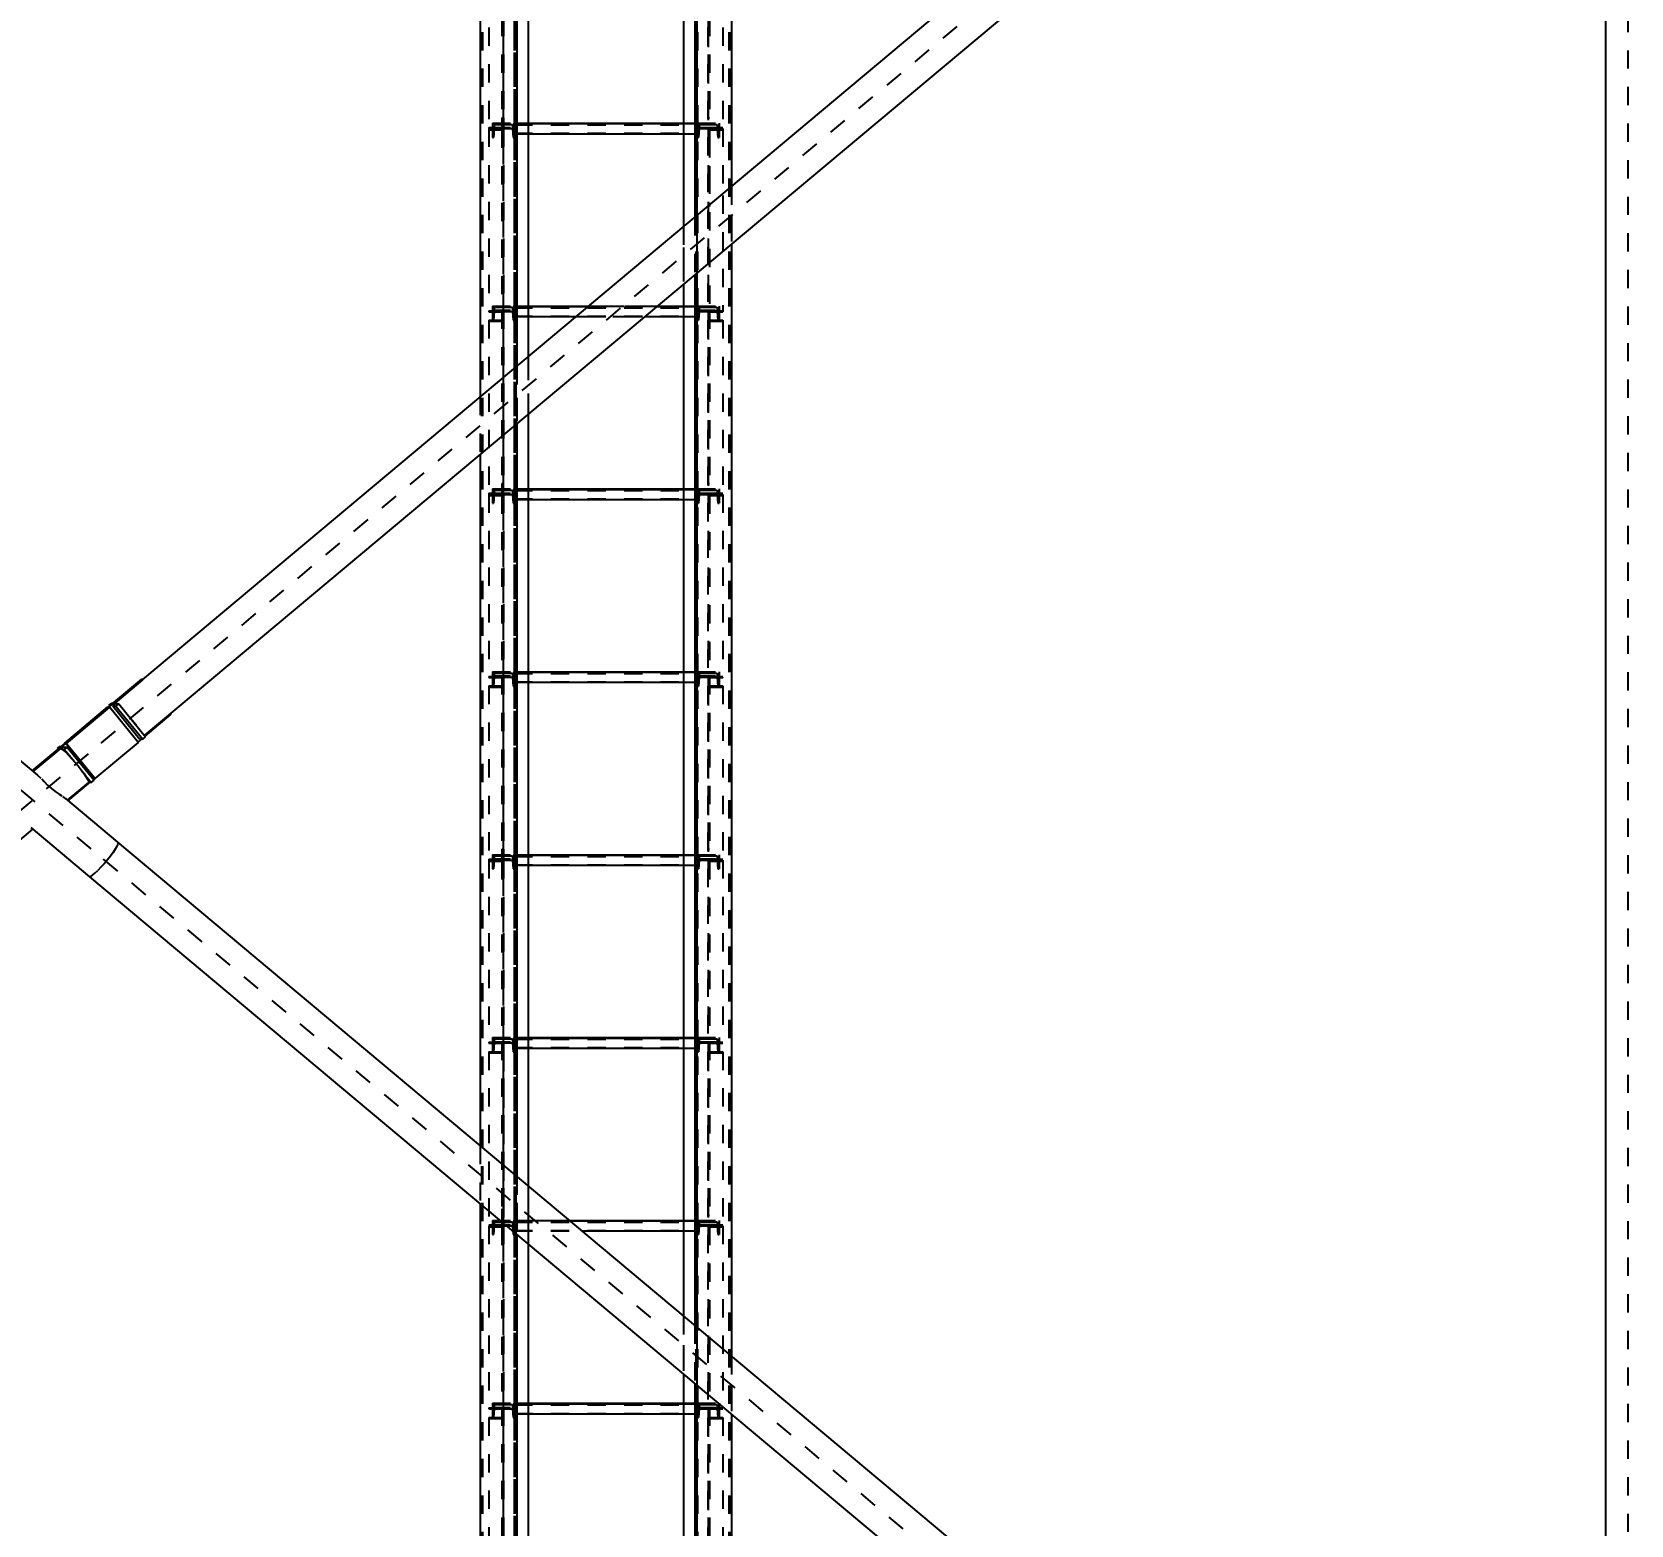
# Model space of a CAD drawing. Header units: millimetres. Extents: x 149919 to 150445, y 136651 to 136866.
# Drawn here: x 150384.83 to 150393.57, y 136746.41 to 136754.58 of the extents above; entities that cross this region are included whole.
import ezdxf

# ---------------------------------------------------------------- set-up
doc = ezdxf.new("R2010")
doc.units = ezdxf.units.MM
doc.header["$LTSCALE"] = 0.25
for name, pattern in [('CENTER', [50.8, 31.75, -6.35, 6.35, -6.35]), ('XKITLINE00', [0]), ('XKITLINE02', [4, 2, -2]), ('XKITLINE03', [6, 3, -1, 1, -1])]:
    doc.linetypes.add(name, pattern=pattern)
doc.styles.add('ROMANS', font='romans.shx')
doc.dimstyles.new('MD300', dxfattribs={"dimtxt": 2.5, "dimasz": 2.5, "dimexe": 1, "dimexo": 1, "dimgap": 0.5, "dimtad": 1, "dimdec": 1, "dimlfac": 50, "dimrnd": 0.5, "dimdsep": 46, "dimtxsty": 'ROMANS', "dimcen": 1, "dimclrd": 146, "dimclre": 146, "dimclrt": 30, "dimadec": 1, "dimazin": 2, "dimtfac": 1, "dimtdec": 1, "dimtmove": 0, "dimatfit": 1, "dimfxl": 1, "dimtolj": 1, "dimtzin": 0, "dimlwd": -1, "dimlwe": -1, "dimarcsym": 0})

# ---------------------------------------------------------------- blocks, each defined once
blk = doc.blocks.new('çatıı')
at = {"color": 1, "linetype": 'XKITLINE03'}
for p, q in [((24559, 9172.74), (24559, 10826.21)), ((24670.99, 9172.74), (24670.99, 10826.21)), ((24565, 10820.27), (24565, 9180.27)), ((24665, 9180.27), (24665, 10820.27)), ((24559, 10367.47), (24559, 10462.11)), ((24670.98, 10462.11), (24670.98, 10367.47)), ((24559, 10267.96), (24559, 10367.47)), ((24565, 10368.19), (24565, 10370.47)), ((24664.97, 10370.22), (24565, 10370.22)), ((24664.97, 10370.47), (24664.97, 10368.19)), ((24670.98, 10367.47), (24670.98, 10267.96)), ((24565, 10268.21), (24565, 10270.49)), ((24664.97, 10270.49), (24664.97, 10268.21)), ((24559, 10167.51), (24559, 10262.15)), ((24664.97, 10270.24), (24565, 10270.24)), ((24670.98, 10262.15), (24670.98, 10167.51)), ((24559, 10068), (24559, 10167.51)), ((24565, 10168.24), (24565, 10170.51)), ((24664.97, 10170.26), (24565, 10170.26)), ((24664.97, 10170.51), (24664.97, 10168.24)), ((24670.98, 10167.51), (24670.98, 10068)), ((24565, 10068.26), (24565, 10070.53)), ((24664.97, 10070.28), (24565, 10070.28)), ((24664.97, 10070.53), (24664.97, 10068.26)), ((24559, 9967.55), (24559, 10062.19)), ((24670.98, 10062.19), (24670.98, 9967.55)), ((24559, 9868.04), (24559, 9967.55)), ((24565, 9968.28), (24565, 9970.55)), ((24664.97, 9970.3), (24565, 9970.3)), ((24664.97, 9970.55), (24664.97, 9968.28)), ((24670.98, 9967.55), (24670.98, 9868.04)), ((24565, 9868.3), (24565, 9870.57)), ((24664.97, 9870.32), (24565, 9870.32)), ((24664.97, 9870.57), (24664.97, 9868.3)), ((24559, 9767.6), (24559, 9862.23)), ((24670.98, 9862.23), (24670.98, 9767.6)), ((24559, 9668.08), (24559, 9767.6)), ((24565, 9768.32), (24565, 9770.59)), ((24664.97, 9770.35), (24565, 9770.35)), ((24664.97, 9770.59), (24664.97, 9768.32)), ((24670.98, 9767.6), (24670.98, 9668.08)), ((24565, 9668.34), (24565, 9670.61)), ((24664.97, 9670.37), (24565, 9670.37)), ((24664.97, 9670.61), (24664.97, 9668.34)), ((24559, 9567.64), (24559, 9662.27)), ((24670.98, 9662.27), (24670.98, 9567.64))]:
    blk.add_line(p, q, dxfattribs=at)
at = {"color": 116, "linetype": 'XKITLINE02', "true_color": 0x136734}
for p, q in [((24547.15, 10820.27), (24547.15, 9176.54)), ((24547.68, 10820.27), (24547.68, 9176.28)), ((24564.91, 10820.27), (24564.92, 9176.28)), ((24565.45, 10820.27), (24565.45, 9176.54)), ((24566.3, 10820.27), (24566.3, 9240.34)), ((24572.5, 10819.89), (24572.5, 9180.26)), ((24664.15, 10820.25), (24664.15, 9179.9)), ((24664.54, 10820.27), (24664.54, 9176.54)), ((24665, 10820.27), (24665, 9179.87)), ((24665.07, 10820.27), (24665.07, 9176.28)), ((24682.31, 10820.27), (24682.31, 9176.28)), ((24682.84, 10820.27), (24682.84, 9176.54)), ((24683.69, 10820.27), (24683.69, 9201.84)), ((24657.5, 10782.48), (24657.5, 9180.26)), ((24565, 10749.1), (24565, 9179.87)), ((24565.85, 10749.1), (24565.85, 9179.9)), ((24551, 10462.7), (24551, 10367.47)), ((24558.2, 10468.04), (24558.2, 10368.07)), ((24559, 10468.04), (24559, 10368.19)), ((24670.98, 10468.04), (24670.98, 10367.47)), ((24671.78, 10468.04), (24671.78, 10368.07)), ((24678.98, 10462.7), (24678.98, 10367.47)), ((24551, 10368.07), (24558.2, 10368.07)), ((24551, 10368.07), (24551, 10367.47)), ((24551, 10367.47), (24551, 10267.39)), ((24551, 10367.47), (24559, 10367.47)), ((24551, 10367.47), (24559, 10367.47)), ((24551, 10366.9), (24558.2, 10366.9)), ((24553, 10370.47), (24553, 10368.19)), ((24553, 10370.47), (24553, 10364.97)), ((24553, 10370.47), (24565, 10370.47)), ((24553, 10368.19), (24553, 10362.7)), ((24553, 10368.19), (24565, 10368.19)), ((24554.06, 10369.77), (24553.68, 10364.97)), ((24554.06, 10367.49), (24553.68, 10362.7)), ((24554.06, 10369.77), (24554.06, 10367.49)), ((24554.06, 10369.77), (24563.93, 10369.77)), ((24554.06, 10367.49), (24563.93, 10367.49)), ((24558.2, 10373.41), (24559, 10373.41)), ((24558.2, 10373.41), (24558.2, 10368.07)), ((24558.2, 10366.9), (24558.2, 10262.27)), ((24559, 10373.41), (24559, 10367.47)), ((24559, 10367.47), (24559, 10262.27)), ((24563.93, 10369.77), (24563.93, 10367.49)), ((24563.93, 10369.77), (24564.32, 10364.97)), ((24563.93, 10367.49), (24564.32, 10362.7)), ((24565, 10370.47), (24565, 10368.19)), ((24565, 10370.47), (24565, 10364.97)), ((24565, 10370.47), (24572.5, 10370.47)), ((24565, 10370.47), (24565, 10364.72)), ((24565, 10370.22), (24572.5, 10370.22)), ((24565, 10369.74), (24664.97, 10369.74)), ((24565, 10369.54), (24664.97, 10369.54)), ((24565, 10368.19), (24565, 10362.7)), ((24657.5, 10370.47), (24664.97, 10370.47)), ((24657.5, 10370.22), (24664.97, 10370.22)), ((24664.97, 10370.47), (24664.97, 10364.97)), ((24664.97, 10370.47), (24676.98, 10370.47)), ((24664.97, 10370.47), (24664.97, 10368.19)), ((24664.97, 10370.47), (24664.97, 10364.72)), ((24664.97, 10368.19), (24664.97, 10362.7)), ((24664.97, 10368.19), (24676.98, 10368.19)), ((24666.04, 10369.77), (24665.66, 10364.97)), ((24666.04, 10367.49), (24665.66, 10362.7)), ((24666.04, 10369.77), (24675.91, 10369.77)), ((24666.04, 10369.77), (24666.04, 10367.49)), ((24666.04, 10367.49), (24675.91, 10367.49)), ((24670.98, 10373.41), (24671.78, 10373.41)), ((24670.98, 10367.47), (24678.98, 10367.47)), ((24670.98, 10367.47), (24670.98, 10293.58)), ((24670.98, 10367.47), (24678.98, 10367.47)), ((24671.78, 10368.07), (24678.98, 10368.07)), ((24671.78, 10366.9), (24671.78, 10324.86)), ((24671.78, 10366.9), (24678.98, 10366.9)), ((24675.91, 10369.77), (24676.3, 10364.97)), ((24675.91, 10369.77), (24675.91, 10367.49)), ((24675.91, 10367.49), (24676.3, 10362.7)), ((24676.98, 10370.47), (24676.98, 10364.97)), ((24676.98, 10370.47), (24676.98, 10368.19)), ((24676.98, 10368.19), (24676.98, 10362.7)), ((24678.98, 10367.47), (24678.98, 10330.17)), ((24553, 10364.97), (24553, 10362.7)), ((24553, 10364.97), (24553.68, 10364.97)), ((24553, 10362.7), (24553.68, 10362.7)), ((24553.68, 10364.97), (24553.68, 10362.7)), ((24558.2, 10361.78), (24559, 10361.78)), ((24564.32, 10364.97), (24564.32, 10362.7)), ((24564.32, 10364.97), (24565, 10364.97)), ((24564.32, 10362.7), (24565, 10362.7)), ((24565, 10364.97), (24565, 10362.7)), ((24565, 10364.97), (24664.97, 10364.97)), ((24565, 10364.95), (24664.97, 10364.95)), ((24565, 10364.74), (24664.97, 10364.74)), ((24565, 10364.72), (24572.5, 10364.72)), ((24657.5, 10364.72), (24664.97, 10364.72)), ((24664.97, 10364.97), (24665.66, 10364.97)), ((24664.97, 10364.97), (24664.97, 10362.7)), ((24664.97, 10362.7), (24665.66, 10362.7)), ((24665.66, 10364.97), (24665.66, 10362.7)), ((24670.98, 10361.78), (24671.78, 10361.78)), ((24671.78, 10361.78), (24671.78, 10262.27)), ((24676.3, 10364.97), (24676.98, 10364.97)), ((24676.3, 10364.97), (24676.3, 10362.7)), ((24676.3, 10362.7), (24676.98, 10362.7)), ((24676.98, 10364.97), (24676.98, 10362.7)), ((24683.69, 10335.85), (24683.69, 10304.22)), ((24670.98, 10325.2), (24670.98, 10262.27)), ((24678.98, 10330.89), (24678.98, 10267.39)), ((24663.69, 10319.1), (24663.69, 10287.48)), ((24657.5, 10313.91), (24657.5, 10282.29)), ((24553, 10270.49), (24553, 10268.21)), ((24553, 10270.49), (24553, 10264.99)), ((24553, 10270.49), (24565, 10270.49)), ((24565, 10270.49), (24565, 10268.21)), ((24565, 10270.49), (24565, 10264.99)), ((24565, 10270.49), (24572.5, 10270.49)), ((24565, 10270.49), (24565, 10264.74)), ((24605.63, 10270.49), (24643.4, 10270.49)), ((24657.5, 10270.49), (24664.97, 10270.49)), ((24664.97, 10270.49), (24664.97, 10264.74)), ((24664.97, 10270.49), (24664.97, 10264.99)), ((24664.97, 10270.49), (24676.98, 10270.49)), ((24664.97, 10270.49), (24664.97, 10268.21)), ((24676.98, 10270.49), (24676.98, 10264.99)), ((24676.98, 10270.49), (24676.98, 10268.21)), ((24551, 10267.96), (24551, 10267.39)), ((24551, 10267.96), (24559, 10267.96)), ((24551, 10267.39), (24558.2, 10267.39)), ((24551, 10262.74), (24551, 10167.51)), ((24551, 10262.74), (24558.2, 10262.74)), ((24551, 10262.15), (24559, 10262.15)), ((24553, 10268.21), (24553, 10262.72)), ((24553, 10268.21), (24565, 10268.21)), ((24553, 10264.99), (24553, 10262.72)), ((24553, 10264.99), (24553.68, 10264.99)), ((24553, 10262.72), (24553.68, 10262.72)), ((24554.06, 10269.79), (24553.68, 10264.99)), ((24554.06, 10267.51), (24553.68, 10262.72)), ((24553.68, 10264.99), (24553.68, 10262.72)), ((24554.06, 10269.79), (24554.06, 10267.51)), ((24554.06, 10269.79), (24563.93, 10269.79)), ((24554.06, 10267.51), (24563.93, 10267.51)), ((24558.2, 10268.08), (24558.2, 10168.11)), ((24558.2, 10268.08), (24559, 10268.08)), ((24558.2, 10267.39), (24558.2, 10262.27)), ((24558.2, 10262.27), (24559, 10262.27)), ((24559, 10268.08), (24559, 10167.51)), ((24559, 10267.96), (24559, 10262.27)), ((24563.93, 10269.79), (24563.93, 10267.51)), ((24563.93, 10269.79), (24564.32, 10264.99)), ((24563.93, 10267.51), (24564.32, 10262.72)), ((24564.32, 10264.99), (24564.32, 10262.72)), ((24564.32, 10264.99), (24565, 10264.99)), ((24564.32, 10262.72), (24565, 10262.72)), ((24565, 10270.24), (24572.5, 10270.24)), ((24565, 10269.76), (24664.97, 10269.76)), ((24565, 10269.56), (24664.97, 10269.56)), ((24565, 10268.21), (24565, 10262.72)), ((24565, 10264.99), (24565, 10262.72)), ((24565, 10264.99), (24664.97, 10264.99)), ((24565, 10264.97), (24664.97, 10264.97)), ((24565, 10264.76), (24664.97, 10264.76)), ((24565, 10264.74), (24572.5, 10264.74)), ((24598.78, 10264.74), (24636.54, 10264.74)), ((24605.34, 10270.24), (24643.11, 10270.24)), ((24657.5, 10270.24), (24664.97, 10270.24)), ((24657.5, 10264.74), (24664.97, 10264.74)), ((24664.97, 10268.21), (24664.97, 10262.72)), ((24664.97, 10268.21), (24676.98, 10268.21)), ((24664.97, 10264.99), (24665.66, 10264.99)), ((24664.97, 10264.99), (24664.97, 10262.72)), ((24664.97, 10262.72), (24665.66, 10262.72)), ((24666.04, 10269.79), (24665.66, 10264.99)), ((24666.04, 10267.51), (24665.66, 10262.72)), ((24665.66, 10264.99), (24665.66, 10262.72)), ((24666.04, 10269.79), (24675.91, 10269.79)), ((24666.04, 10269.79), (24666.04, 10267.51)), ((24666.04, 10267.51), (24675.91, 10267.51)), ((24670.98, 10268.08), (24670.98, 10262.15)), ((24670.98, 10268.08), (24671.78, 10268.08)), ((24670.98, 10268.08), (24670.98, 10167.51)), ((24670.98, 10267.96), (24678.98, 10267.96)), ((24670.98, 10262.27), (24671.78, 10262.27)), ((24670.98, 10262.15), (24678.98, 10262.15)), ((24671.78, 10268.08), (24671.78, 10262.74)), ((24671.78, 10268.08), (24671.78, 10168.11)), ((24671.78, 10267.39), (24678.98, 10267.39)), ((24671.78, 10262.74), (24678.98, 10262.74)), ((24675.91, 10269.79), (24676.3, 10264.99)), ((24675.91, 10269.79), (24675.91, 10267.51)), ((24675.91, 10267.51), (24676.3, 10262.72)), ((24676.3, 10264.99), (24676.98, 10264.99)), ((24676.3, 10264.99), (24676.3, 10262.72)), ((24676.3, 10262.72), (24676.98, 10262.72)), ((24676.98, 10268.21), (24676.98, 10262.72)), ((24676.98, 10264.99), (24676.98, 10262.72)), ((24678.98, 10262.74), (24678.98, 10262.15)), ((24678.98, 10262.74), (24678.98, 10167.51)), ((24566.3, 10237.55), (24566.3, 10205.92)), ((24572.5, 10242.74), (24572.5, 10211.11)), ((24546.3, 10220.8), (24546.3, 10189.18)), ((24551, 10168.11), (24558.2, 10168.11)), ((24551, 10168.11), (24551, 10167.51)), ((24551, 10167.51), (24551, 10067.43)), ((24551, 10167.51), (24559, 10167.51)), ((24551, 10167.51), (24559, 10167.51)), ((24551, 10166.94), (24558.2, 10166.94)), ((24553, 10170.51), (24553, 10168.24)), ((24553, 10170.51), (24553, 10165.01)), ((24553, 10170.51), (24565, 10170.51)), ((24553, 10168.24), (24553, 10162.74)), ((24553, 10168.24), (24565, 10168.24)), ((24554.06, 10169.81), (24553.68, 10165.01)), ((24554.06, 10167.54), (24553.68, 10162.74)), ((24554.06, 10169.81), (24554.06, 10167.54)), ((24554.06, 10169.81), (24563.93, 10169.81)), ((24554.06, 10167.54), (24563.93, 10167.54)), ((24558.2, 10173.45), (24559, 10173.45)), ((24558.2, 10173.45), (24558.2, 10168.11)), ((24558.2, 10166.94), (24558.2, 10062.31)), ((24559, 10167.51), (24559, 10062.31)), ((24563.93, 10169.81), (24563.93, 10167.54)), ((24563.93, 10169.81), (24564.32, 10165.01)), ((24563.93, 10167.54), (24564.32, 10162.74)), ((24565, 10170.51), (24565, 10168.24)), ((24565, 10170.51), (24565, 10165.01)), ((24565, 10170.51), (24572.5, 10170.51)), ((24565, 10170.51), (24565, 10164.76)), ((24565, 10170.26), (24572.5, 10170.26)), ((24565, 10169.79), (24664.97, 10169.79)), ((24565, 10169.58), (24664.97, 10169.58)), ((24565, 10168.24), (24565, 10162.74)), ((24657.5, 10170.51), (24664.97, 10170.51)), ((24657.5, 10170.26), (24664.97, 10170.26)), ((24664.97, 10170.51), (24664.97, 10165.01)), ((24664.97, 10170.51), (24676.98, 10170.51)), ((24664.97, 10170.51), (24664.97, 10168.24)), ((24664.97, 10170.51), (24664.97, 10164.76)), ((24664.97, 10168.24), (24664.97, 10162.74)), ((24664.97, 10168.24), (24676.98, 10168.24)), ((24666.04, 10169.81), (24665.66, 10165.01)), ((24666.04, 10167.54), (24665.66, 10162.74)), ((24666.04, 10169.81), (24675.91, 10169.81)), ((24666.04, 10169.81), (24666.04, 10167.54)), ((24666.04, 10167.54), (24675.91, 10167.54)), ((24670.98, 10173.45), (24671.78, 10173.45)), ((24670.98, 10167.51), (24678.98, 10167.51)), ((24670.98, 10167.51), (24670.98, 10161.82)), ((24670.98, 10167.51), (24678.98, 10167.51)), ((24670.98, 10167.51), (24670.98, 10062.31)), ((24671.78, 10168.11), (24678.98, 10168.11)), ((24671.78, 10166.94), (24671.78, 10161.82)), ((24671.78, 10166.94), (24678.98, 10166.94)), ((24671.78, 10166.94), (24671.78, 10062.31)), ((24675.91, 10169.81), (24676.3, 10165.01)), ((24675.91, 10169.81), (24675.91, 10167.54)), ((24675.91, 10167.54), (24676.3, 10162.74)), ((24676.98, 10170.51), (24676.98, 10165.01)), ((24676.98, 10170.51), (24676.98, 10168.24)), ((24676.98, 10168.24), (24676.98, 10162.74)), ((24678.98, 10167.51), (24678.98, 10166.94)), ((24678.98, 10167.51), (24678.98, 10067.43)), ((24553, 10165.01), (24553, 10162.74)), ((24553, 10165.01), (24553.68, 10165.01)), ((24553, 10162.74), (24553.68, 10162.74)), ((24553.68, 10165.01), (24553.68, 10162.74)), ((24558.2, 10161.82), (24559, 10161.82)), ((24564.32, 10165.01), (24564.32, 10162.74)), ((24564.32, 10165.01), (24565, 10165.01)), ((24564.32, 10162.74), (24565, 10162.74)), ((24565, 10165.01), (24565, 10162.74)), ((24565, 10165.01), (24664.97, 10165.01)), ((24565, 10164.99), (24664.97, 10164.99)), ((24565, 10164.78), (24664.97, 10164.78)), ((24565, 10164.76), (24572.5, 10164.76)), ((24657.5, 10164.76), (24664.97, 10164.76)), ((24664.97, 10165.01), (24665.66, 10165.01)), ((24664.97, 10165.01), (24664.97, 10162.74)), ((24664.97, 10162.74), (24665.66, 10162.74)), ((24665.66, 10165.01), (24665.66, 10162.74)), ((24670.98, 10161.82), (24671.78, 10161.82)), ((24676.3, 10165.01), (24676.98, 10165.01)), ((24676.3, 10165.01), (24676.3, 10162.74)), ((24676.3, 10162.74), (24676.98, 10162.74)), ((24676.98, 10165.01), (24676.98, 10162.74)), ((24553, 10070.53), (24553, 10068.26)), ((24553, 10070.53), (24553, 10065.03)), ((24553, 10070.53), (24565, 10070.53)), ((24554.06, 10069.83), (24553.68, 10065.03)), ((24554.06, 10069.83), (24554.06, 10067.56)), ((24554.06, 10069.83), (24563.93, 10069.83)), ((24563.93, 10069.83), (24563.93, 10067.56)), ((24563.93, 10069.83), (24564.32, 10065.03)), ((24565, 10070.53), (24565, 10068.26)), ((24565, 10070.53), (24565, 10065.03)), ((24565, 10070.53), (24572.5, 10070.53)), ((24565, 10070.53), (24565, 10064.78)), ((24565, 10070.28), (24572.5, 10070.28)), ((24565, 10069.81), (24664.97, 10069.81)), ((24565, 10069.61), (24664.97, 10069.61)), ((24657.5, 10070.53), (24664.97, 10070.53)), ((24657.5, 10070.28), (24664.97, 10070.28)), ((24664.97, 10070.53), (24664.97, 10064.78)), ((24664.97, 10070.53), (24664.97, 10065.03)), ((24664.97, 10070.53), (24676.98, 10070.53)), ((24664.97, 10070.53), (24664.97, 10068.26)), ((24666.04, 10069.83), (24665.66, 10065.03)), ((24666.04, 10069.83), (24675.91, 10069.83)), ((24666.04, 10069.83), (24666.04, 10067.56)), ((24675.91, 10069.83), (24676.3, 10065.03)), ((24675.91, 10069.83), (24675.91, 10067.56)), ((24676.98, 10070.53), (24676.98, 10065.03)), ((24676.98, 10070.53), (24676.98, 10068.26)), ((24551, 10068), (24551, 10067.43)), ((24551, 10068), (24559, 10068)), ((24551, 10067.43), (24558.2, 10067.43)), ((24551, 10062.78), (24551, 9967.55)), ((24551, 10062.78), (24558.2, 10062.78)), ((24551, 10062.19), (24559, 10062.19)), ((24553, 10068.26), (24553, 10062.76)), ((24553, 10068.26), (24565, 10068.26)), ((24553, 10065.03), (24553, 10062.76)), ((24553, 10065.03), (24553.68, 10065.03)), ((24553, 10062.76), (24553.68, 10062.76)), ((24554.06, 10067.56), (24553.68, 10062.76)), ((24553.68, 10065.03), (24553.68, 10062.76)), ((24554.06, 10067.56), (24563.93, 10067.56)), ((24558.2, 10068.12), (24558.2, 9968.15)), ((24558.2, 10068.12), (24559, 10068.12)), ((24558.2, 10067.43), (24558.2, 10062.31)), ((24558.2, 10062.31), (24559, 10062.31)), ((24559, 10068.12), (24559, 9968.28)), ((24559, 10068), (24559, 10062.31)), ((24563.93, 10067.56), (24564.32, 10062.76)), ((24564.32, 10065.03), (24564.32, 10062.76)), ((24564.32, 10065.03), (24565, 10065.03)), ((24564.32, 10062.76), (24565, 10062.76)), ((24565, 10068.26), (24565, 10062.76)), ((24565, 10065.03), (24565, 10062.76)), ((24565, 10065.03), (24664.97, 10065.03)), ((24565, 10065.01), (24664.97, 10065.01)), ((24565, 10064.8), (24664.97, 10064.8)), ((24565, 10064.78), (24572.5, 10064.78)), ((24657.5, 10064.78), (24664.97, 10064.78)), ((24664.97, 10068.26), (24664.97, 10062.76)), ((24664.97, 10068.26), (24676.98, 10068.26)), ((24664.97, 10065.03), (24665.66, 10065.03)), ((24664.97, 10065.03), (24664.97, 10062.76)), ((24664.97, 10062.76), (24665.66, 10062.76)), ((24666.04, 10067.56), (24665.66, 10062.76)), ((24665.66, 10065.03), (24665.66, 10062.76)), ((24666.04, 10067.56), (24675.91, 10067.56)), ((24670.98, 10068.12), (24670.98, 10062.19)), ((24670.98, 10068.12), (24671.78, 10068.12)), ((24670.98, 10068.12), (24670.98, 9967.55)), ((24670.98, 10068), (24678.98, 10068)), ((24670.98, 10062.31), (24671.78, 10062.31)), ((24670.98, 10062.19), (24678.98, 10062.19)), ((24671.78, 10068.12), (24671.78, 10062.78)), ((24671.78, 10068.12), (24671.78, 9968.15)), ((24671.78, 10067.43), (24678.98, 10067.43)), ((24671.78, 10062.78), (24678.98, 10062.78)), ((24675.91, 10067.56), (24676.3, 10062.76)), ((24676.3, 10065.03), (24676.98, 10065.03)), ((24676.3, 10065.03), (24676.3, 10062.76)), ((24676.3, 10062.76), (24676.98, 10062.76)), ((24676.98, 10068.26), (24676.98, 10062.76)), ((24676.98, 10065.03), (24676.98, 10062.76)), ((24678.98, 10062.78), (24678.98, 10062.19)), ((24678.98, 10062.78), (24678.98, 9967.55)), ((24558.2, 9973.49), (24559, 9973.49)), ((24558.2, 9973.49), (24558.2, 9968.15)), ((24559, 9973.49), (24559, 9967.55)), ((24670.98, 9973.49), (24671.78, 9973.49)), ((24551, 9968.15), (24558.2, 9968.15)), ((24551, 9968.15), (24551, 9967.55)), ((24551, 9967.55), (24551, 9867.47)), ((24551, 9967.55), (24559, 9967.55)), ((24551, 9967.55), (24559, 9967.55)), ((24551, 9966.99), (24558.2, 9966.99)), ((24553, 9970.55), (24553, 9968.28)), ((24553, 9970.55), (24553, 9965.05)), ((24553, 9970.55), (24565, 9970.55)), ((24553, 9968.28), (24553, 9962.78)), ((24553, 9968.28), (24565, 9968.28)), ((24553, 9965.05), (24553, 9962.78)), ((24553, 9965.05), (24553.68, 9965.05)), ((24554.06, 9969.85), (24553.68, 9965.05)), ((24554.06, 9967.58), (24553.68, 9962.78)), ((24553.68, 9965.05), (24553.68, 9962.78)), ((24554.06, 9969.85), (24554.06, 9967.58)), ((24554.06, 9969.85), (24563.93, 9969.85)), ((24554.06, 9967.58), (24563.93, 9967.58)), ((24558.2, 9966.99), (24558.2, 9862.35)), ((24559, 9967.55), (24559, 9862.35)), ((24563.93, 9969.85), (24563.93, 9967.58)), ((24563.93, 9969.85), (24564.32, 9965.05)), ((24563.93, 9967.58), (24564.32, 9962.78)), ((24564.32, 9965.05), (24564.32, 9962.78)), ((24564.32, 9965.05), (24565, 9965.05)), ((24565, 9970.55), (24572.5, 9970.55)), ((24565, 9970.55), (24565, 9964.81)), ((24565, 9970.55), (24565, 9968.28)), ((24565, 9970.55), (24565, 9965.05)), ((24565, 9970.3), (24572.5, 9970.3)), ((24565, 9969.83), (24664.97, 9969.83)), ((24565, 9969.63), (24664.97, 9969.63)), ((24565, 9968.28), (24565, 9962.78)), ((24565, 9965.05), (24664.97, 9965.05)), ((24565, 9965.05), (24565, 9962.78)), ((24565, 9965.03), (24664.97, 9965.03)), ((24565, 9964.82), (24664.97, 9964.82)), ((24565, 9964.81), (24572.5, 9964.81)), ((24657.5, 9970.55), (24664.97, 9970.55)), ((24657.5, 9970.3), (24664.97, 9970.3)), ((24657.5, 9964.81), (24664.97, 9964.81)), ((24664.97, 9970.55), (24664.97, 9964.81)), ((24664.97, 9970.55), (24664.97, 9965.05)), ((24664.97, 9970.55), (24676.98, 9970.55)), ((24664.97, 9970.55), (24664.97, 9968.28)), ((24664.97, 9968.28), (24664.97, 9962.78)), ((24664.97, 9968.28), (24676.98, 9968.28)), ((24664.97, 9965.05), (24665.66, 9965.05)), ((24664.97, 9965.05), (24664.97, 9962.78)), ((24666.04, 9969.85), (24665.66, 9965.05)), ((24666.04, 9967.58), (24665.66, 9962.78)), ((24665.66, 9965.05), (24665.66, 9962.78)), ((24666.04, 9969.85), (24675.91, 9969.85)), ((24666.04, 9969.85), (24666.04, 9967.58)), ((24666.04, 9967.58), (24675.91, 9967.58)), ((24670.98, 9967.55), (24678.98, 9967.55)), ((24670.98, 9967.55), (24670.98, 9961.86)), ((24670.98, 9967.55), (24678.98, 9967.55)), ((24670.98, 9967.55), (24670.98, 9862.35)), ((24671.78, 9968.15), (24678.98, 9968.15)), ((24671.78, 9966.99), (24671.78, 9961.86)), ((24671.78, 9966.99), (24678.98, 9966.99)), ((24671.78, 9966.99), (24671.78, 9862.35)), ((24675.91, 9969.85), (24676.3, 9965.05)), ((24675.91, 9969.85), (24675.91, 9967.58)), ((24675.91, 9967.58), (24676.3, 9962.78)), ((24676.3, 9965.05), (24676.98, 9965.05)), ((24676.3, 9965.05), (24676.3, 9962.78)), ((24676.98, 9970.55), (24676.98, 9965.05)), ((24676.98, 9970.55), (24676.98, 9968.28)), ((24676.98, 9968.28), (24676.98, 9962.78)), ((24676.98, 9965.05), (24676.98, 9962.78)), ((24678.98, 9967.55), (24678.98, 9966.99)), ((24678.98, 9967.55), (24678.98, 9867.47)), ((24553, 9962.78), (24553.68, 9962.78)), ((24558.2, 9961.86), (24559, 9961.86)), ((24564.32, 9962.78), (24565, 9962.78)), ((24664.97, 9962.78), (24665.66, 9962.78)), ((24670.98, 9961.86), (24671.78, 9961.86)), ((24676.3, 9962.78), (24676.98, 9962.78)), ((24553, 9870.57), (24553, 9868.3)), ((24553, 9870.57), (24553, 9865.07)), ((24553, 9870.57), (24565, 9870.57)), ((24553, 9868.3), (24553, 9862.8)), ((24553, 9868.3), (24565, 9868.3)), ((24554.06, 9869.87), (24553.68, 9865.07)), ((24554.06, 9869.87), (24554.06, 9867.6)), ((24554.06, 9869.87), (24563.93, 9869.87)), ((24563.93, 9869.87), (24563.93, 9867.6)), ((24563.93, 9869.87), (24564.32, 9865.07)), ((24565, 9870.57), (24572.5, 9870.57)), ((24565, 9870.57), (24565, 9864.83)), ((24565, 9870.57), (24565, 9868.3)), ((24565, 9870.57), (24565, 9865.07)), ((24565, 9870.32), (24572.5, 9870.32)), ((24565, 9869.85), (24664.97, 9869.85)), ((24565, 9869.65), (24664.97, 9869.65)), ((24565, 9868.3), (24565, 9862.8)), ((24657.5, 9870.57), (24664.97, 9870.57)), ((24657.5, 9870.32), (24664.97, 9870.32)), ((24664.97, 9870.57), (24664.97, 9864.83)), ((24664.97, 9870.57), (24664.97, 9865.07)), ((24664.97, 9870.57), (24676.98, 9870.57)), ((24664.97, 9870.57), (24664.97, 9868.3)), ((24664.97, 9868.3), (24664.97, 9862.8)), ((24664.97, 9868.3), (24676.98, 9868.3)), ((24666.04, 9869.87), (24665.66, 9865.07)), ((24666.04, 9869.87), (24675.91, 9869.87)), ((24666.04, 9869.87), (24666.04, 9867.6)), ((24675.91, 9869.87), (24676.3, 9865.07)), ((24675.91, 9869.87), (24675.91, 9867.6)), ((24676.98, 9870.57), (24676.98, 9865.07)), ((24676.98, 9870.57), (24676.98, 9868.3)), ((24676.98, 9868.3), (24676.98, 9862.8)), ((24551, 9868.04), (24551, 9867.47)), ((24551, 9868.04), (24559, 9868.04)), ((24551, 9867.47), (24558.2, 9867.47)), ((24551, 9862.82), (24551, 9767.6)), ((24551, 9862.82), (24558.2, 9862.82)), ((24551, 9862.23), (24559, 9862.23)), ((24553, 9865.07), (24553, 9862.8)), ((24553, 9865.07), (24553.68, 9865.07)), ((24553, 9862.8), (24553.68, 9862.8)), ((24554.06, 9867.6), (24553.68, 9862.8)), ((24553.68, 9865.07), (24553.68, 9862.8)), ((24554.06, 9867.6), (24563.93, 9867.6)), ((24558.2, 9868.16), (24558.2, 9770.48)), ((24558.2, 9868.16), (24559, 9868.16)), ((24558.2, 9867.47), (24558.2, 9862.35)), ((24558.2, 9862.35), (24559, 9862.35)), ((24559, 9868.16), (24559, 9767.6)), ((24559, 9868.04), (24559, 9862.35)), ((24559, 9862.23), (24559, 9769.81)), ((24563.93, 9867.6), (24564.32, 9862.8)), ((24564.32, 9865.07), (24564.32, 9862.8)), ((24564.32, 9865.07), (24565, 9865.07)), ((24564.32, 9862.8), (24565, 9862.8)), ((24565, 9865.07), (24664.97, 9865.07)), ((24565, 9865.07), (24565, 9862.8)), ((24565, 9865.06), (24664.97, 9865.06)), ((24565, 9864.84), (24664.97, 9864.84)), ((24565, 9864.83), (24572.5, 9864.83)), ((24657.5, 9864.83), (24664.97, 9864.83)), ((24664.97, 9865.07), (24665.66, 9865.07)), ((24664.97, 9865.07), (24664.97, 9862.8)), ((24664.97, 9862.8), (24665.66, 9862.8)), ((24666.04, 9867.6), (24665.66, 9862.8)), ((24665.66, 9865.07), (24665.66, 9862.8)), ((24666.04, 9867.6), (24675.91, 9867.6)), ((24670.98, 9868.16), (24670.98, 9862.23)), ((24670.98, 9868.16), (24671.78, 9868.16)), ((24670.98, 9868.16), (24670.98, 9767.6)), ((24670.98, 9868.04), (24678.98, 9868.04)), ((24670.98, 9862.35), (24671.78, 9862.35)), ((24670.98, 9862.23), (24678.98, 9862.23)), ((24671.78, 9868.16), (24671.78, 9862.82)), ((24671.78, 9868.16), (24671.78, 9768.19)), ((24671.78, 9867.47), (24678.98, 9867.47)), ((24671.78, 9862.82), (24678.98, 9862.82)), ((24675.91, 9867.6), (24676.3, 9862.8)), ((24676.3, 9865.07), (24676.98, 9865.07)), ((24676.3, 9865.07), (24676.3, 9862.8)), ((24676.3, 9862.8), (24676.98, 9862.8)), ((24676.98, 9865.07), (24676.98, 9862.8)), ((24678.98, 9862.82), (24678.98, 9862.23)), ((24678.98, 9862.82), (24678.98, 9767.6)), ((24546.3, 9811.39), (24546.3, 9779.71)), ((24566.3, 9794.64), (24566.3, 9762.96)), ((24572.5, 9789.45), (24572.5, 9757.77)), ((24558.2, 9776.91), (24558.2, 9768.19)), ((24558.2, 9773.53), (24559, 9773.53)), ((24670.98, 9773.53), (24671.78, 9773.53)), ((24551, 9768.19), (24558.2, 9768.19)), ((24551, 9767.6), (24551, 9667.51)), ((24551, 9767.6), (24559, 9767.6)), ((24551, 9767.6), (24559, 9767.6)), ((24551, 9767.03), (24558.2, 9767.03)), ((24553, 9770.59), (24553, 9768.32)), ((24553, 9770.59), (24553, 9765.09)), ((24553, 9770.59), (24565, 9770.59)), ((24553, 9768.32), (24553, 9762.82)), ((24553, 9768.32), (24565, 9768.32)), ((24553, 9765.09), (24553, 9762.82)), ((24553, 9765.09), (24553.68, 9765.09)), ((24554.06, 9769.89), (24553.68, 9765.09)), ((24554.06, 9767.62), (24553.68, 9762.82)), ((24553.68, 9765.09), (24553.68, 9762.82)), ((24554.06, 9769.89), (24554.06, 9767.62)), ((24554.06, 9769.89), (24563.93, 9769.89)), ((24554.06, 9767.62), (24563.93, 9767.62)), ((24558.2, 9767.03), (24558.2, 9662.39)), ((24559, 9767.6), (24559, 9662.39)), ((24563.93, 9769.89), (24563.93, 9767.62)), ((24563.93, 9769.89), (24564.32, 9765.09)), ((24563.93, 9767.62), (24564.32, 9762.82)), ((24564.32, 9765.09), (24564.32, 9762.82)), ((24564.32, 9765.09), (24565, 9765.09)), ((24565, 9770.59), (24595.02, 9770.59)), ((24565, 9770.59), (24565, 9764.85)), ((24565, 9770.59), (24565, 9768.32)), ((24565, 9770.59), (24565, 9765.09)), ((24565, 9770.35), (24595.31, 9770.35)), ((24565, 9769.87), (24664.97, 9769.87)), ((24565, 9769.67), (24664.97, 9769.67)), ((24565, 9768.32), (24565, 9762.82)), ((24565, 9765.09), (24664.97, 9765.09)), ((24565, 9765.09), (24565, 9762.82)), ((24565, 9765.08), (24664.97, 9765.08)), ((24565, 9764.86), (24664.97, 9764.86)), ((24565, 9764.85), (24601.88, 9764.85)), ((24657.5, 9770.59), (24664.97, 9770.59)), ((24657.5, 9770.35), (24664.97, 9770.35)), ((24657.5, 9764.85), (24664.97, 9764.85)), ((24664.97, 9770.59), (24664.97, 9764.85)), ((24664.97, 9770.59), (24664.97, 9765.09)), ((24664.97, 9770.59), (24676.98, 9770.59)), ((24664.97, 9770.59), (24664.97, 9768.32)), ((24664.97, 9768.32), (24664.97, 9762.82)), ((24664.97, 9768.32), (24676.98, 9768.32)), ((24664.97, 9765.09), (24665.66, 9765.09)), ((24664.97, 9765.09), (24664.97, 9762.82)), ((24666.04, 9769.89), (24665.66, 9765.09)), ((24666.04, 9767.62), (24665.66, 9762.82)), ((24665.66, 9765.09), (24665.66, 9762.82)), ((24666.04, 9769.89), (24675.91, 9769.89)), ((24666.04, 9769.89), (24666.04, 9767.62)), ((24666.04, 9767.62), (24675.91, 9767.62)), ((24670.98, 9767.6), (24678.98, 9767.6)), ((24670.98, 9767.6), (24670.98, 9761.9)), ((24670.98, 9767.6), (24678.98, 9767.6)), ((24670.98, 9767.6), (24670.98, 9662.39)), ((24671.78, 9768.19), (24678.98, 9768.19)), ((24671.78, 9767.03), (24671.78, 9761.9)), ((24671.78, 9767.03), (24678.98, 9767.03)), ((24671.78, 9767.03), (24671.78, 9662.39)), ((24675.91, 9769.89), (24676.3, 9765.09)), ((24675.91, 9769.89), (24675.91, 9767.62)), ((24675.91, 9767.62), (24676.3, 9762.82)), ((24676.3, 9765.09), (24676.98, 9765.09)), ((24676.3, 9765.09), (24676.3, 9762.82)), ((24676.98, 9770.59), (24676.98, 9765.09)), ((24676.98, 9770.59), (24676.98, 9768.32)), ((24676.98, 9768.32), (24676.98, 9762.82)), ((24676.98, 9765.09), (24676.98, 9762.82)), ((24678.98, 9767.6), (24678.98, 9767.03)), ((24678.98, 9767.6), (24678.98, 9667.51)), ((24553, 9762.82), (24553.68, 9762.82)), ((24558.2, 9761.9), (24559, 9761.9)), ((24564.32, 9762.82), (24565, 9762.82)), ((24664.97, 9762.82), (24665.66, 9762.82)), ((24670.98, 9761.9), (24671.78, 9761.9)), ((24676.3, 9762.82), (24676.98, 9762.82)), ((24657.5, 9718.28), (24657.5, 9686.6)), ((24663.69, 9713.09), (24663.69, 9681.41)), ((24683.69, 9696.34), (24683.69, 9664.67)), ((24551, 9668.08), (24551, 9667.51)), ((24551, 9668.08), (24559, 9668.08)), ((24551, 9667.51), (24558.2, 9667.51)), ((24553, 9670.61), (24553, 9668.34)), ((24553, 9670.61), (24553, 9665.11)), ((24553, 9670.61), (24565, 9670.61)), ((24553, 9668.34), (24553, 9662.84)), ((24553, 9668.34), (24565, 9668.34)), ((24554.06, 9669.91), (24553.68, 9665.11)), ((24554.06, 9667.64), (24553.68, 9662.84)), ((24554.06, 9669.91), (24554.06, 9667.64)), ((24554.06, 9669.91), (24563.93, 9669.91)), ((24554.06, 9667.64), (24563.93, 9667.64)), ((24558.2, 9668.2), (24558.2, 9568.23)), ((24558.2, 9668.2), (24559, 9668.2)), ((24558.2, 9667.51), (24558.2, 9662.39)), ((24559, 9668.2), (24559, 9568.36)), ((24559, 9668.08), (24559, 9662.39)), ((24563.93, 9669.91), (24563.93, 9667.64)), ((24563.93, 9669.91), (24564.32, 9665.11)), ((24563.93, 9667.64), (24564.32, 9662.84)), ((24565, 9670.61), (24565, 9668.34)), ((24565, 9670.61), (24565, 9665.11)), ((24565, 9670.61), (24572.5, 9670.61)), ((24565, 9670.61), (24565, 9664.87)), ((24565, 9670.37), (24572.5, 9670.37)), ((24565, 9669.89), (24664.97, 9669.89)), ((24565, 9669.69), (24664.97, 9669.69)), ((24565, 9668.34), (24565, 9662.84)), ((24657.5, 9670.61), (24664.97, 9670.61)), ((24657.5, 9670.37), (24664.97, 9670.37)), ((24664.97, 9670.61), (24664.97, 9664.87)), ((24664.97, 9670.61), (24664.97, 9665.11)), ((24664.97, 9670.61), (24676.98, 9670.61)), ((24664.97, 9670.61), (24664.97, 9668.34)), ((24664.97, 9668.34), (24664.97, 9662.84)), ((24664.97, 9668.34), (24676.98, 9668.34)), ((24666.04, 9669.91), (24665.66, 9665.11)), ((24666.04, 9667.64), (24665.66, 9662.84)), ((24666.04, 9669.91), (24675.91, 9669.91)), ((24666.04, 9669.91), (24666.04, 9667.64)), ((24666.04, 9667.64), (24675.91, 9667.64)), ((24670.98, 9668.2), (24670.98, 9662.27)), ((24670.98, 9668.2), (24671.78, 9668.2)), ((24670.98, 9668.2), (24670.98, 9567.64)), ((24670.98, 9668.08), (24678.98, 9668.08)), ((24671.78, 9668.2), (24671.78, 9662.86)), ((24671.78, 9668.2), (24671.78, 9568.23)), ((24671.78, 9667.51), (24678.98, 9667.51)), ((24675.91, 9669.91), (24676.3, 9665.11)), ((24675.91, 9669.91), (24675.91, 9667.64)), ((24675.91, 9667.64), (24676.3, 9662.84)), ((24676.98, 9670.61), (24676.98, 9665.11)), ((24676.98, 9670.61), (24676.98, 9668.34)), ((24676.98, 9668.34), (24676.98, 9662.84)), ((24551, 9662.86), (24551, 9567.64)), ((24551, 9662.86), (24558.2, 9662.86)), ((24551, 9662.27), (24559, 9662.27)), ((24553, 9665.11), (24553, 9662.84)), ((24553, 9665.11), (24553.68, 9665.11)), ((24553, 9662.84), (24553.68, 9662.84)), ((24553.68, 9665.11), (24553.68, 9662.84)), ((24558.2, 9662.39), (24559, 9662.39)), ((24564.32, 9665.11), (24564.32, 9662.84)), ((24564.32, 9665.11), (24565, 9665.11)), ((24564.32, 9662.84), (24565, 9662.84)), ((24565, 9665.11), (24565, 9662.84)), ((24565, 9665.11), (24664.97, 9665.11)), ((24565, 9665.1), (24664.97, 9665.1)), ((24565, 9664.88), (24664.97, 9664.88)), ((24565, 9664.87), (24572.5, 9664.87)), ((24657.5, 9664.87), (24664.97, 9664.87)), ((24664.97, 9665.11), (24665.66, 9665.11)), ((24664.97, 9665.11), (24664.97, 9662.84)), ((24664.97, 9662.84), (24665.66, 9662.84)), ((24665.66, 9665.11), (24665.66, 9662.84)), ((24670.98, 9662.39), (24671.78, 9662.39)), ((24670.98, 9662.27), (24678.98, 9662.27)), ((24671.78, 9662.86), (24678.98, 9662.86)), ((24676.3, 9665.11), (24676.98, 9665.11)), ((24676.3, 9665.11), (24676.3, 9662.84)), ((24676.3, 9662.84), (24676.98, 9662.84)), ((24676.98, 9665.11), (24676.98, 9662.84)), ((24678.98, 9662.86), (24678.98, 9662.27)), ((24678.98, 9662.86), (24678.98, 9567.64))]:
    blk.add_line(p, q, dxfattribs=at)
at = {"color": 8, "linetype": 'CENTER'}
for p, q in [((24339.36, 10031.73), (25173.61, 10730.27)), ((25173.61, 10730.27), (25173.61, 9270.27)), ((24263.2, 9967.95), (24339.36, 10031.73)), ((24264.56, 10031.45), (24340.44, 9967.92)), ((24340.44, 9967.92), (25173.61, 9270.27))]:
    blk.add_line(p, q, dxfattribs=at)
at = {"color": 8, "linetype": 'XKITLINE00'}
for p, q in [((24361.88, 10066.4), (25130.47, 10709.97)), ((24362.91, 10035.62), (25162.32, 10705)), ((25161.43, 10704.25), (25161.43, 9296.31)), ((24331.74, 10041.69), (24361.45, 10066.56)), ((24332.07, 10041.65), (24361.77, 10066.53)), ((24346.8, 10053.45), (24362.03, 10066.21)), ((24361.45, 10066.56), (24361.77, 10066.53)), ((24361.77, 10066.53), (24362.03, 10066.21)), ((24343.44, 10052.1), (24344.97, 10053.38)), ((24343.44, 10052.1), (24343.74, 10051.74)), ((24343.44, 10052.1), (24344.1, 10052.03)), ((24344.97, 10053.38), (24345.62, 10053.31)), ((24345.52, 10051.88), (24347.04, 10053.16)), ((24345.52, 10051.88), (24360.19, 10033.86)), ((24345.52, 10051.88), (24347.27, 10051.69)), ((24346.8, 10053.45), (24347.2, 10053.27)), ((24346.8, 10053.45), (24347.04, 10053.16)), ((24347.04, 10053.16), (24348.79, 10052.97)), ((24347.2, 10053.27), (24347.41, 10053.12)), ((24347.27, 10051.69), (24348.79, 10052.97)), ((24348.79, 10052.97), (24363.46, 10034.95)), ((24319.23, 10031.52), (24342.84, 10051.29)), ((24319.56, 10031.48), (24343.17, 10051.26)), ((24319.88, 10031.45), (24343.49, 10051.22)), ((24320.21, 10031.41), (24343.82, 10051.19)), ((24342.84, 10051.29), (24343.17, 10051.26)), ((24343.49, 10051.22), (24343.82, 10051.19)), ((24343.82, 10051.19), (24359.5, 10031.93)), ((24347.27, 10051.69), (24361.94, 10033.67)), ((24354.08, 10046.48), (24354.46, 10046.05)), ((24354.46, 10046.05), (24356.21, 10043.95)), ((24356.21, 10043.95), (24357.86, 10041.86)), ((24363.17, 10035.31), (24377.45, 10047.28)), ((24377.2, 10047.58), (24377.45, 10047.28)), ((24272.23, 10040.87), (24304.31, 10014.01)), ((24301.5, 10016.37), (24330.98, 10041.05)), ((24301.68, 10016.21), (24331.31, 10041.02)), ((24330.98, 10041.05), (24331.31, 10041.02)), ((24331.74, 10041.69), (24331.89, 10041.51)), ((24331.74, 10041.69), (24332.07, 10041.65)), ((24357.86, 10041.86), (24358.18, 10041.44)), ((24361.94, 10033.67), (24363.46, 10034.95)), ((24302, 10015.94), (24317.1, 10028.58)), ((24315.26, 10028.51), (24316.79, 10029.78)), ((24315.26, 10028.51), (24315.56, 10028.14)), ((24315.26, 10028.51), (24315.92, 10028.44)), ((24316.79, 10029.78), (24317.44, 10029.71)), ((24317.1, 10028.58), (24317.5, 10028.4)), ((24317.49, 10028.41), (24318.86, 10029.56)), ((24317.5, 10028.4), (24318.48, 10027.66)), ((24317.71, 10028.24), (24319.09, 10028.1)), ((24318.48, 10027.66), (24319.77, 10026.5)), ((24318.86, 10029.56), (24320.61, 10029.37)), ((24319.09, 10028.1), (24320.61, 10029.37)), ((24319.09, 10028.1), (24324.37, 10021.6)), ((24319.23, 10031.52), (24319.38, 10031.34)), ((24319.23, 10031.52), (24319.56, 10031.48)), ((24319.77, 10026.5), (24321.3, 10024.98)), ((24319.88, 10031.45), (24335.56, 10012.2)), ((24319.88, 10031.45), (24320.21, 10031.41)), ((24320.21, 10031.41), (24335.89, 10012.16)), ((24320.61, 10029.37), (24335.28, 10011.35)), ((24335.89, 10012.16), (24359.5, 10031.93)), ((24359.35, 10032.12), (24361.29, 10033.74)), ((24360.19, 10033.86), (24361.94, 10033.67)), ((24321.3, 10024.98), (24322.99, 10023.17)), ((24322.99, 10023.17), (24324.75, 10021.17)), ((24324.75, 10021.17), (24326.51, 10019.08)), ((24326.51, 10019.08), (24328.16, 10016.99)), ((24328.16, 10016.99), (24329.63, 10015.02)), ((24304.31, 10014.01), (24304.57, 10013.79)), ((24304.57, 10013.79), (24306.24, 10012.35)), ((24306.66, 10011.99), (24307.96, 10010.53)), ((24307.96, 10010.53), (24309.87, 10008.63)), ((24309.87, 10008.63), (24311.96, 10006.78)), ((24320.71, 10000.28), (24332.41, 10010.08)), ((24321.02, 10000.02), (24333.11, 10010.15)), ((24328.47, 10016.57), (24333.76, 10010.08)), ((24329.63, 10015.02), (24330.84, 10013.27)), ((24330.84, 10013.27), (24331.74, 10011.81)), ((24331.74, 10011.81), (24332.27, 10010.73)), ((24332.27, 10010.73), (24332.41, 10010.08)), ((24332.38, 10010.22), (24333.76, 10010.08)), ((24333.76, 10010.08), (24335.28, 10011.35)), ((24334.99, 10011.72), (24335.56, 10012.2)), ((24335.56, 10012.2), (24335.89, 10012.16)), ((24311.96, 10006.78), (24314.1, 10005.08)), ((24314.1, 10005.08), (24316.2, 10003.62)), ((24316.2, 10003.62), (24317.72, 10002.73)), ((24318.09, 10002.42), (24319.43, 10001.34)), ((24319.43, 10001.34), (24319.61, 10001.2)), ((24319.61, 10001.2), (24348.11, 9977.34)), ((24271.1, 9958.75), (24301.79, 9984.44)), ((24300.63, 9985.42), (24332.78, 9958.5)), ((24346.86, 9973.62), (24345.65, 9971.81)), ((24346.86, 9973.62), (24345.65, 9971.81)), ((24347.74, 9975.15), (24346.86, 9973.62)), ((24347.74, 9975.15), (24346.86, 9973.62)), ((24348.26, 9976.31), (24347.74, 9975.15)), ((24348.26, 9976.31), (24347.74, 9975.15)), ((24348.11, 9977.34), (24348.38, 9977.05)), ((24348.11, 9977.34), (25161.59, 9296.17)), ((24348.11, 9977.34), (24348.38, 9977.05)), ((24348.38, 9977.05), (24348.26, 9976.31)), ((24348.38, 9977.05), (24348.26, 9976.31)), ((24340.78, 9965.61), (24339, 9963.64)), ((24340.78, 9965.61), (24339, 9963.64)), ((24342.54, 9967.71), (24340.78, 9965.61)), ((24342.54, 9967.71), (24340.78, 9965.61)), ((24344.19, 9969.81), (24342.54, 9967.71)), ((24344.19, 9969.81), (24342.54, 9967.71)), ((24345.65, 9971.81), (24344.19, 9969.81)), ((24345.65, 9971.81), (24344.19, 9969.81)), ((24332.78, 9958.5), (24333.44, 9958.69)), ((24332.78, 9958.5), (24333.44, 9958.69)), ((24332.78, 9958.5), (25130.45, 9290.57)), ((24333.44, 9958.69), (24334.44, 9959.34)), ((24333.44, 9958.69), (24334.44, 9959.34)), ((24334.44, 9959.34), (24335.75, 9960.42)), ((24334.44, 9959.34), (24335.75, 9960.42)), ((24335.75, 9960.42), (24337.3, 9961.88)), ((24335.75, 9960.42), (24337.3, 9961.88)), ((24339, 9963.64), (24337.3, 9961.88)), ((24339, 9963.64), (24337.3, 9961.88))]:
    blk.add_line(p, q, dxfattribs=at)
at = {"color": 7, "linetype": 'XKITLINE00'}
for p, q in [((24546.3, 10709.97), (24546.3, 10220.8)), ((24566.3, 10709.97), (24566.3, 10237.55)), ((24572.5, 10709.97), (24572.5, 10242.74)), ((24657.5, 10709.97), (24657.5, 10313.91)), ((24663.69, 10709.97), (24663.69, 10319.1)), ((24683.69, 10709.97), (24683.69, 10335.85)), ((24572.5, 10370.47), (24657.5, 10370.47)), ((24572.5, 10370.22), (24657.5, 10370.22)), ((24572.5, 10364.72), (24657.5, 10364.72)), ((24683.69, 10304.22), (24683.69, 9696.34)), ((24657.5, 10282.29), (24657.5, 9718.28)), ((24663.69, 10287.48), (24663.69, 9713.09)), ((24572.5, 10270.49), (24605.63, 10270.49)), ((24643.4, 10270.49), (24657.5, 10270.49)), ((24572.5, 10270.24), (24605.34, 10270.24)), ((24572.5, 10264.74), (24598.78, 10264.74)), ((24636.54, 10264.74), (24657.5, 10264.74)), ((24643.11, 10270.24), (24657.5, 10270.24)), ((24572.5, 10211.11), (24572.5, 9789.45)), ((24566.3, 10205.92), (24566.3, 9794.64)), ((24546.3, 10189.18), (24546.3, 9811.39)), ((24572.5, 10170.51), (24657.5, 10170.51)), ((24572.5, 10170.26), (24657.5, 10170.26)), ((24572.5, 10164.76), (24657.5, 10164.76)), ((24572.5, 10070.53), (24657.5, 10070.53)), ((24572.5, 10070.28), (24657.5, 10070.28)), ((24572.5, 10064.78), (24657.5, 10064.78)), ((24572.5, 9970.55), (24657.5, 9970.55)), ((24572.5, 9970.3), (24657.5, 9970.3)), ((24572.5, 9964.81), (24657.5, 9964.81)), ((24572.5, 9870.57), (24657.5, 9870.57)), ((24572.5, 9870.32), (24657.5, 9870.32)), ((24572.5, 9864.83), (24657.5, 9864.83)), ((24546.3, 9779.71), (24546.3, 9290.57)), ((24595.02, 9770.59), (24657.5, 9770.59)), ((24595.31, 9770.35), (24657.5, 9770.35)), ((24601.88, 9764.85), (24657.5, 9764.85)), ((24566.3, 9762.96), (24566.3, 9290.57)), ((24572.5, 9757.77), (24572.5, 9290.57)), ((24657.5, 9686.6), (24657.5, 9290.57)), ((24663.69, 9681.41), (24663.69, 9290.57)), ((24572.5, 9670.61), (24657.5, 9670.61)), ((24572.5, 9670.37), (24657.5, 9670.37)), ((24572.5, 9664.87), (24657.5, 9664.87)), ((24683.69, 9664.67), (24683.69, 9290.57))]:
    blk.add_line(p, q, dxfattribs=at)
at = {"color": 1, "linetype": 'XKITLINE00'}
for centre in [(24559, 10367.47), (24559, 10367.47), (24565, 10370.47), (24565, 10370.22), (24565, 10368.19), (24664.97, 10370.47), (24664.97, 10370.22), (24664.97, 10368.19), (24670.98, 10367.47), (24670.98, 10367.47), (24565, 10270.49), (24664.97, 10270.49), (24559, 10267.96), (24559, 10262.15), (24565, 10270.24), (24565, 10268.21), (24664.97, 10270.24), (24664.97, 10268.21), (24670.98, 10267.96), (24670.98, 10262.15), (24559, 10167.51), (24559, 10167.51), (24565, 10170.51), (24565, 10170.26), (24565, 10168.24), (24664.97, 10170.51), (24664.97, 10170.26), (24664.97, 10168.24), (24670.98, 10167.51), (24670.98, 10167.51), (24565, 10070.53), (24565, 10070.28), (24664.97, 10070.28), (24664.97, 10070.53), (24559, 10068), (24559, 10062.19), (24565, 10068.26), (24664.97, 10068.26), (24670.98, 10068), (24670.98, 10062.19), (24559, 9967.55), (24559, 9967.55), (24565, 9970.55), (24565, 9970.3), (24565, 9968.28), (24664.97, 9970.55), (24664.97, 9970.3), (24664.97, 9968.28), (24670.98, 9967.55), (24670.98, 9967.55), (24565, 9870.57), (24565, 9870.32), (24565, 9868.3), (24664.97, 9870.32), (24664.97, 9870.57), (24664.97, 9868.3), (24559, 9868.04), (24559, 9862.23), (24670.98, 9868.04), (24670.98, 9862.23), (24559, 9767.6), (24559, 9767.6), (24565, 9770.59), (24565, 9770.35), (24565, 9768.32), (24664.97, 9770.59), (24664.97, 9770.35), (24664.97, 9768.32), (24670.98, 9767.6), (24670.98, 9767.6), (24559, 9668.08), (24565, 9670.61), (24565, 9670.37), (24565, 9668.34), (24664.97, 9670.37), (24664.97, 9670.61), (24664.97, 9668.34), (24670.98, 9668.08), (24559, 9662.27), (24670.98, 9662.27)]:
    blk.add_circle(centre, 0.05, dxfattribs=at)
at = {"color": 8, "linetype": 'XKITLINE00'}
for centre in [(24339.36, 10031.73), (24339.36, 10031.73), (24340.44, 9967.92), (24340.44, 9967.92)]:
    blk.add_circle(centre, 0.05, dxfattribs=at)
blk = doc.blocks.new('*D12')
at = {"color": 146, "transparency": 16777216}
for p, q in [((150392.2596, 136781.1776), (150399.081, 136781.1776)), ((150398.081, 136778.6776), (150398.081, 136738.6776)), ((150392.2596, 136736.1776), (150399.081, 136736.1776))]:
    blk.add_line(p, q, dxfattribs=at)
for points in [[(150397.6644, 136778.6776), (150398.4977, 136778.6776), (150398.081, 136781.1776)], [(150397.6644, 136738.6776), (150398.4977, 136738.6776), (150398.081, 136736.1776)]]:
    blk.add_solid(points, dxfattribs=at)
at = {"layer": 'DEFPOINTS', "color": 0, "transparency": 16777216}
for p in [(150391.2596, 136781.1776), (150391.2596, 136736.1776), (150398.081, 136736.1776)]:
    blk.add_point(p, dxfattribs=at)
at = {"color": 1, "transparency": 16777216, "insert": (150396.331, 136758.6776), "char_height": 2.5, "attachment_point": 5, "rotation": 90, "style": 'ROMANS'}
blk.add_mtext('\\A1;45', dxfattribs=at)

msp = doc.modelspace()

# ---------------------------------------------------------------- block references
at = {"xscale": 0.009999943142843078, "yscale": 0.009999943142843078, "zscale": 0.009999943142843078}
msp.add_blockref('çatıı', (150141.8141, 136650.3731), dxfattribs=at)

# ---------------------------------------------------------------- dimensions: what is measured, and where the dimension line sits
dim = msp.add_aligned_dim(p1=(150391.2596, 136781.1776), p2=(150391.2596, 136736.1776), distance=6.8214, dimstyle='MD300', override={"dimdec": 2, "dimlfac": 1, "dimrnd": 0.05, "dimclrt": 1})
dim.commit()
dim.dimension.update_dxf_attribs({"geometry": '*D12', "text_midpoint": (150396.331, 136758.6776)})

doc.saveas('drawing.dxf')
